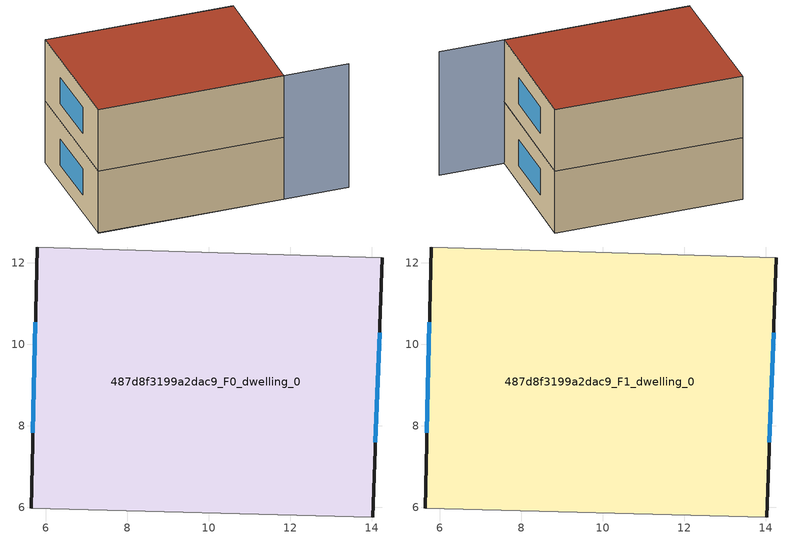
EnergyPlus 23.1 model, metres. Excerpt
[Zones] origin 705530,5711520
487d8f3199a2dac9_F0_dwelling_0
 floor ground (EU_floor_Construction): 14.26,12.12 14.03,5.76 5.65,5.97 5.79,12.38 z0
 wall outside (EU_wall_Construction): 14.03,5.76 14.26,12.12 / 5.79,12.38 5.65,5.97 z0:3
 wall adiabatic (EU_wall_Construction): 14.26,12.12 5.79,12.38 / 5.65,5.97 14.03,5.76 z0:3
 window (EU_Window_Construction): 14.09,7.6 14.19,10.28 / 5.75,10.53 5.69,7.83 z0.87:2.13
487d8f3199a2dac9_F1_dwelling_0
 floor to 487d8f3199a2dac9_F0_dwelling_0 (EU_floor_Construction): 14.26,12.12 14.03,5.76 5.65,5.97 5.79,12.38 z3
 wall outside (EU_wall_Construction): 14.03,5.76 14.26,12.12 / 5.79,12.38 5.65,5.97 z3:6
 wall adiabatic (EU_wall_Construction): 14.26,12.12 5.79,12.38 / 5.65,5.97 14.03,5.76 z3:6
 window (EU_Window_Construction): 14.09,7.6 14.19,10.28 / 5.75,10.53 5.69,7.83 z3.87:5.13
 roof outside (EU_roof_Construction): 14.03,5.76 14.26,12.12 5.79,12.38 5.65,5.97 z6
shading: 5.64,5.97 16.96,5.69 / 14.26,12.11 5.79,12.38 z0:6
[Building]
EU S2 Campaign: North Axis=0; Terrain=City; Solar Distribution=FullExterior
[Site:Location]
London: Latitude=51.5; Longitude=-0.5; Time Zone=0; Elevation=25
[SizingPeriod:WeatherFileDays]
AnnualSizingPeriod: Begin Month=1; Begin Day of Month=1; End Month=12; End Day of Month=31; Day of Week for Start Day=Monday; Use Weather File Daylight Saving Period=No; Use Weather File Rain and Snow Indicators=No
[MATERIAL]
EU_InternalMass_Material: Roughness=MediumRough; Thickness=0.1; Conductivity=1; Density=1800; Specific Heat=900; Thermal Absorptance=0.9; Solar Absorptance=0.7; Visible Absorptance=0.7
[MATERIAL:NOMASS] Roughness=MediumRough; Thermal Absorptance=0.9; Solar Absorptance=0.7; Visible Absorptance=0.7
Name | Thermal Resistance
EU_wall_NoMass | 0.724719
EU_roof_NoMass | 2.98947
EU_floor_NoMass | 2.39157
[WINDOWMATERIAL:SIMPLEGLAZINGSYSTEM]
EU_Window_SimpleGlazing: UFactor=2.63425; Solar Heat Gain Coefficient=0.76; Visible Transmittance=0.76
[CONSTRUCTION]
EU_wall_Construction: EU_wall_NoMass
EU_roof_Construction: EU_roof_NoMass
EU_floor_Construction: EU_floor_NoMass
EU_Window_Construction: EU_Window_SimpleGlazing
EU_InternalMass_Construction: EU_InternalMass_Material
[ZONE] Type=1; Multiplier=1; Ceiling Height=autocalculate; Volume=161.517; Floor Area=autocalculate; Part of Total Floor Area=Yes
487d8f3199a2dac9_F0_dwelling_0; 487d8f3199a2dac9_F1_dwelling_0
[INTERNALMASS] Construction=EU_InternalMass_Construction; Surface Area=53.8388
Name | Zone or ZoneList
487d8f3199a2dac9_F0_dwelling_0_EU_InternalMass | 487d8f3199a2dac9_F0_dwelling_0
487d8f3199a2dac9_F1_dwelling_0_EU_InternalMass | 487d8f3199a2dac9_F1_dwelling_0
[OTHEREQUIPMENT] Fuel Type=Electricity; Design Level Calculation Method=Watts/Area; Power per Zone Floor Area=1; Fraction Latent=0; Fraction Radiant=0; Fraction Lost=0; Carbon Dioxide Generation Rate=0; EndUse Subcategory=EU_Step8_InternalGains
Name | Zone or ZoneList or Space or SpaceList | Schedule
EU_Step8_InternalGain_487d8f3199a2dac9_F0_dwelling_0_f000 | 487d8f3199a2dac9_F0_dwelling_0 | EU_Step8_GainSchedule_487d8f3199a2dac9_F0_dwelling_0_f000
EU_Step8_InternalGain_487d8f3199a2dac9_F1_dwelling_0_f000 | 487d8f3199a2dac9_F1_dwelling_0 | EU_Step8_GainSchedule_487d8f3199a2dac9_F1_dwelling_0_f000
[ZONEVENTILATION:DESIGNFLOWRATE] Schedule=EU_AlwaysOn; Design Flow Rate Calculation Method=AirChanges/Hour; Air Changes per Hour=0.418135; Ventilation Type=Natural; Fan Pressure Rise=0; Fan Total Efficiency=1; Constant Term Coefficient=1; Temperature Term Coefficient=0; Velocity Term Coefficient=0; Velocity Squared Term Coefficient=0; Minimum Indoor Temperature=-100; Maximum Indoor Temperature=100; Delta Temperature=-100; Minimum Outdoor Temperature=-100; Maximum Outdoor Temperature=100; Maximum Wind Speed=40
Name | Zone or ZoneList or Space or SpaceList
EU_ConstantAir_487d8f3199a2dac9_F0_dwelling_0 | 487d8f3199a2dac9_F0_dwelling_0
EU_ConstantAir_487d8f3199a2dac9_F1_dwelling_0 | 487d8f3199a2dac9_F1_dwelling_0
[HVACTEMPLATE:THERMOSTAT] Constant Heating Setpoint=20; Constant Cooling Setpoint=50
EU_HeatOnly_487d8f3199a2dac9_F0_dwelling_0; EU_HeatOnly_487d8f3199a2dac9_F1_dwelling_0
[HVACTEMPLATE:ZONE:IDEALLOADSAIRSYSTEM] System Availability Schedule=EU_AlwaysOn; Maximum Heating Supply Air Temperature=50; Minimum Cooling Supply Air Temperature=13; Maximum Heating Supply Air Humidity Ratio=0.0156; Minimum Cooling Supply Air Humidity Ratio=0.0077; Heating Limit=NoLimit; Cooling Limit=NoLimit; Heating Availability Schedule=EU_AlwaysOn; Cooling Availability Schedule=EU_CoolingOff; Dehumidification Control Type=ConstantSensibleHeatRatio; Cooling Sensible Heat Ratio=0.7; Dehumidification Setpoint=60; Humidification Control Type=None; Humidification Setpoint=30; Outdoor Air Method=None; Outdoor Air Flow Rate per Person=0.00944; Outdoor Air Flow Rate per Zone Floor Area=0; Outdoor Air Flow Rate per Zone=0; Demand Controlled Ventilation Type=None; Outdoor Air Economizer Type=NoEconomizer; Heat Recovery Type=None; Sensible Heat Recovery Effectiveness=0.7; Latent Heat Recovery Effectiveness=0.65
Name | Template Thermostat
487d8f3199a2dac9_F0_dwelling_0 | EU_HeatOnly_487d8f3199a2dac9_F0_dwelling_0
487d8f3199a2dac9_F1_dwelling_0 | EU_HeatOnly_487d8f3199a2dac9_F1_dwelling_0
[SIZING:ZONE] Zone Cooling Design Supply Air Temperature Input Method=SupplyAirTemperature; Zone Cooling Design Supply Air Temperature=13; Zone Heating Design Supply Air Temperature Input Method=SupplyAirTemperature; Zone Heating Design Supply Air Temperature=50; Zone Cooling Design Supply Air Humidity Ratio=0.008; Zone Heating Design Supply Air Humidity Ratio=0.008; Cooling Design Air Flow Method=DesignDay; Cooling Design Air Flow Rate=0; Cooling Minimum Air Flow per Zone Floor Area=0.000762; Cooling Minimum Air Flow=0; Cooling Minimum Air Flow Fraction=0.2; Heating Design Air Flow Method=DesignDay; Heating Design Air Flow Rate=0; Heating Maximum Air Flow per Zone Floor Area=0.002032; Heating Maximum Air Flow=0.141576; Heating Maximum Air Flow Fraction=0.3; Account for Dedicated Outdoor Air System=No; Dedicated Outdoor Air System Control Strategy=NeutralSupplyAir; Dedicated Outdoor Air Low Setpoint Temperature for Design=autosize; Dedicated Outdoor Air High Setpoint Temperature for Design=autosize; Zone Load Sizing Method=Sensible Load Only No Latent Load; Zone Latent Cooling Design Supply Air Humidity Ratio Input Method=HumidityRatioDifference; Zone Cooling Design Supply Air Humidity Ratio Difference=0.005; Zone Latent Heating Design Supply Air Humidity Ratio Input Method=HumidityRatioDifference; Zone Humidification Design Supply Air Humidity Ratio Difference=0.005
487d8f3199a2dac9_F0_dwelling_0; 487d8f3199a2dac9_F1_dwelling_0
[SCHEDULE:CONSTANT]
Name | Hourly Value
EU_AlwaysOn | 1
EU_CoolingOff | 0
[SCHEDULE:FILE] Column Number=1; Rows to Skip at Top=0; Number of Hours of Data=8760; Column Separator=Comma; Interpolate to Timestep=No; Minutes per Item=60; Adjust Schedule for Daylight Savings=Yes
Name | File
EU_Step8_GainSchedule_487d8f3199a2dac9_F0_dwelling_0_f000 | ../../schedules/487d8f3199a2dac9/487d8f3199a2dac9_F0_dwelling_0_f000_gain.csv
EU_Step8_GainSchedule_487d8f3199a2dac9_F1_dwelling_0_f000 | ../../schedules/487d8f3199a2dac9/487d8f3199a2dac9_F1_dwelling_0_f000_gain.csv
